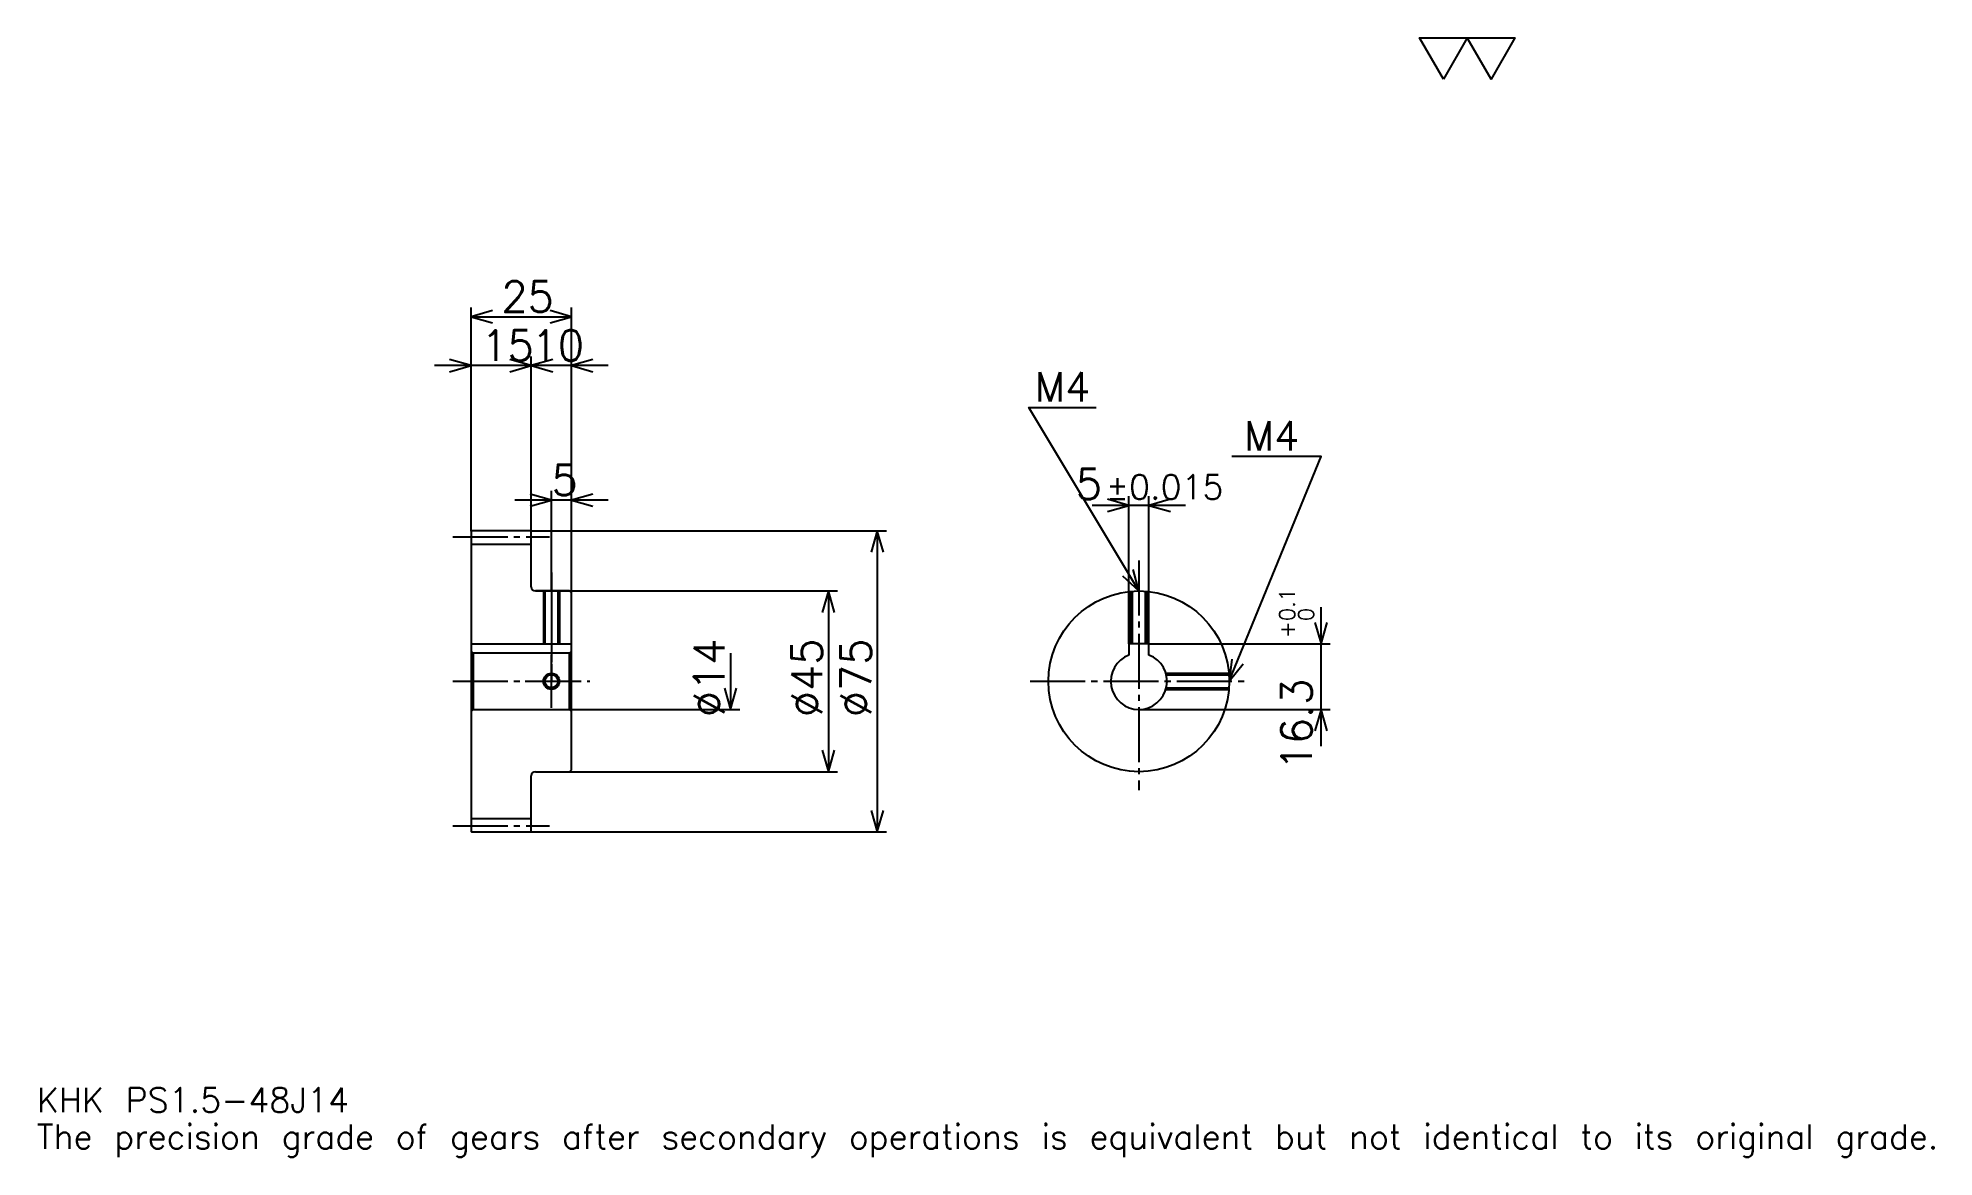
# Model space of a CAD drawing. Extents: x 15 to 487, y 6 to 284.
import ezdxf

# ---------------------------------------------------------------- set-up
doc = ezdxf.new("R2010")
doc.units = 0
doc.linetypes.add('DASHDOT', pattern=[18.260869, 13.695652, -1.521739, 1.521739, -1.521739])
doc.layers.get('0').update_dxf_attribs({"linetype": 'CONTINUOUS'})
doc.layers.add('DASHDOT', color=6, linetype='DASHDOT')
doc.styles.add('KANJI', font='TXT', dxfattribs={"bigfont": 'BIGFONT'})

msp = doc.modelspace()

# ---------------------------------------------------------------- linework, layer by layer
at = {"color": 5}
for p, q in [((123.260864, 161.521744), (123.260864, 217.065216)), ((148.260864, 161.521744), (148.260864, 217.065216)), ((123.260864, 214.782608), (148.260864, 214.782608)), ((138.260864, 161.521744), (138.260864, 204.891312)), ((147.391296, 202.608704), (114.130432, 202.608704)), ((157.391296, 202.608704), (129.130432, 202.608704)), ((143.260864, 161.521744), (143.260864, 171.413055)), ((286.956512, 133.321747), (286.956512, 170.108704)), ((291.956512, 133.321747), (291.956512, 170.108704)), ((157.391296, 169.130432), (134.130432, 169.130432)), ((301.086945, 167.826096), (277.82608, 167.826096)), ((123.260864, 161.421753), (123.260864, 161.521744)), ((138.160858, 161.521744), (148.260864, 161.521744)), ((138.260864, 161.421753), (138.260864, 161.521744)), ((143.260864, 146.521744), (143.260864, 161.521744)), ((143.260864, 146.521744), (143.260864, 161.521744)), ((148.260864, 161.521744), (226.630432, 161.521744)), ((148.260864, 146.021744), (148.260864, 161.521744)), ((224.347824, 161.521744), (224.347824, 86.521744)), ((139.260864, 146.521744), (148.260864, 146.521744)), ((148.260864, 146.521744), (214.456512, 146.521744)), ((212.173904, 146.521744), (212.173904, 101.521744)), ((334.782593, 107.891312), (334.782593, 142.452179)), ((291.956512, 133.321747), (337.065186, 133.321747)), ((187.82608, 131.021744), (187.82608, 117.021744)), ((148.260864, 117.021744), (190.108688, 117.021744)), ((289.456512, 117.021744), (337.065186, 117.021744)), ((139.260864, 101.521744), (148.260864, 101.521744)), ((148.260864, 101.521744), (214.456512, 101.521744)), ((138.160858, 86.521744), (148.260864, 86.521744)), ((148.260864, 86.521744), (226.630432, 86.521744))]:
    msp.add_line(p, q, dxfattribs=at)
at = {"color": 4}
for p, q in [((123.260864, 158.146744), (138.260864, 158.146744)), ((123.260864, 133.321747), (148.260864, 133.321747)), ((123.760864, 131.021744), (123.760864, 117.021744)), ((147.760864, 131.021744), (148.260864, 131.521744)), ((147.760864, 117.021744), (148.260864, 116.521744)), ((123.260864, 89.896744), (138.260864, 89.896744))]:
    msp.add_line(p, q, dxfattribs=at)
at = {"color": 7}
msp.add_lwpolyline([(365.217377, 273.913055), (359.282593, 284.200012), (383.021729, 284.200012), (377.086945, 273.913055), (371.152161, 284.200012), (365.217377, 273.913055)], dxfattribs=at)
at = {"color": 5}
for points in [[(128.586945, 216.304352), (123.260864, 214.782608), (128.586945, 213.260864)], [(142.934784, 213.260864), (148.260864, 214.782608), (142.934784, 216.304352)], [(117.934776, 201.086975), (123.260864, 202.608704), (117.934776, 204.130432)], [(132.934784, 201.086975), (138.260864, 202.608704), (132.934784, 204.130432)], [(143.586945, 204.130432), (138.260864, 202.608704), (143.586945, 201.086975)], [(153.586945, 204.130432), (148.260864, 202.608704), (153.586945, 201.086975)], [(289.456512, 146.521744), (262.065216, 192.17392), (278.804321, 192.17392)], [(311.956512, 124.021744), (334.782593, 180), (312.565247, 180)], [(137.934784, 167.608704), (143.260864, 169.130432), (137.934784, 170.652176)], [(153.586945, 170.652176), (148.260864, 169.130432), (153.586945, 167.608704)], [(281.630432, 166.304352), (286.956512, 167.826096), (281.630432, 169.347839)], [(297.282593, 169.347839), (291.956512, 167.826096), (297.282593, 166.304352)], [(225.869568, 156.195648), (224.347824, 161.521744), (222.82608, 156.195648)], [(285.411377, 150.305893), (289.456512, 146.521744), (288.021149, 151.87175)], [(213.695648, 141.195648), (212.173904, 146.521744), (210.652161, 141.195648)], [(333.260864, 138.647827), (334.782593, 133.321747), (336.304321, 138.647827)], [(312.558472, 129.528152), (311.956512, 124.021744), (315.376648, 128.378983)], [(186.304337, 122.347832), (187.82608, 117.021744), (189.347809, 122.347832)], [(336.304321, 111.695656), (334.782593, 117.021744), (333.260864, 111.695656)], [(210.652161, 106.847832), (212.173904, 101.521744), (213.695648, 106.847832)], [(222.82608, 91.847832), (224.347824, 86.521744), (225.869568, 91.847832)]]:
    msp.add_lwpolyline(points, dxfattribs=at)
at = {"color": 4}
for points in [[(138.260864, 147.521744), (138.260864, 161.421753), (138.160858, 161.521744), (123.360863, 161.521744), (123.260864, 161.421753), (123.260864, 116.521744)], [(139.260864, 101.521744), (147.760864, 101.521744), (148.260864, 102.021744), (148.260864, 146.021744), (147.760864, 146.521744), (139.260864, 146.521744)], [(141.260864, 146.521744), (141.260864, 133.321747)], [(141.640869, 146.521744), (141.640869, 133.321747)], [(144.880859, 146.521744), (144.880859, 133.321747)], [(145.260864, 146.521744), (145.260864, 133.321747)], [(287.456512, 133.321747), (287.456512, 146.432678)], [(287.836517, 133.321747), (287.836517, 146.463348)], [(291.076508, 133.321747), (291.076508, 146.463348)], [(291.456512, 133.321747), (291.456512, 146.432678)], [(291.956512, 130.560089), (291.956512, 133.321747), (286.956512, 133.321747), (286.956512, 130.560089)], [(123.260864, 116.521744), (123.760864, 117.021744), (147.760864, 117.021744), (147.760864, 131.021744), (123.760864, 131.021744), (123.260864, 131.521744)], [(296.164734, 126.021744), (311.867432, 126.021744)], [(296.266479, 125.641747), (311.898132, 125.641747)], [(296.164734, 122.021744), (311.867432, 122.021744)], [(296.266479, 122.401741), (311.898132, 122.401741)], [(123.260864, 116.521744), (123.260864, 86.621742), (123.360863, 86.521744), (138.160858, 86.521744), (138.260864, 86.621742), (138.260864, 100.521744)]]:
    msp.add_lwpolyline(points, dxfattribs=at)
for centre, radius in [((289.456512, 124.021744), 22.5), ((143.260864, 124.021744), 1.62)]:
    msp.add_circle(centre, radius, dxfattribs=at)
at = {"color": 7}
msp.add_circle((143.260864, 124.021744), 2, dxfattribs=at)
at = {"color": 4}
for centre, radius, start, end in [((139.260864, 147.521744), 1, 180, 270), ((289.456512, 124.021744), 7, 110.92483306, 69.07516694), ((139.260864, 100.521744), 1, 90, 180)]:
    msp.add_arc(centre, radius, start, end, dxfattribs=at)
at = {"layer": 'DASHDOT', "color": 7}
for p, q in [((118.695648, 160.021744), (142.82608, 160.021744)), ((289.456512, 154.130432), (289.456512, 96.956528)), ((143.260864, 146.521744), (143.260864, 124.021744)), ((118.695648, 124.021744), (152.82608, 124.021744)), ((262.391296, 124.021744), (316.521729, 124.021744)), ((118.695648, 88.021744), (142.82608, 88.021744))]:
    msp.add_line(p, q, dxfattribs=at)
for points in [[(143.260864, 151.08696), (143.260864, 128.756531)], [(143.260864, 117.456528), (143.260864, 130.58696)], [(136.695648, 124.021744), (149.82608, 124.021744)]]:
    msp.add_lwpolyline(points, dxfattribs=at)

# ---------------------------------------------------------------- texts
at = {"color": 7, "style": 'KANJI'}
for s, height, p in [('25', 7.608696, (130.815216, 216)), ('15', 7.608696, (125.815208, 203.826096)), ('10', 7.608696, (138.315216, 203.826096)), ('M4', 7.304348, (263.586945, 193.695648)), ('M4', 7.304348, (315.608704, 181.521744)), ('5', 7.608696, (143.28804, 170.347839)), ('5', 7.608696, (273.750671, 169.347839)), ('%%p0.015', 6.086957, (281.282349, 169.347839)), ('KHK PS1.5-48J14', 6.086957, (15.217391, 16.73913)), ('The precision grade of gears after secondary operations is equivalent but not identical to its original grade.', 6.086957, (15.217391, 7.608696))]:
    msp.add_text(s, height=height, dxfattribs=at).set_placement(p)
for s, height, p in [('0.1', 3.804348, (328.239136, 139.040939)), ('0', 3.804348, (332.956512, 139.040939)), ('+', 3.804348, (328.239136, 134.780075)), ('%%c14', 7.608696, (186.304337, 115.081528)), ('%%c45', 7.608696, (210.652161, 115.081528)), ('%%c75', 7.608696, (222.82608, 115.081528)), ('16.3', 7.608696, (332.5, 101.846626))]:
    msp.add_text(s, height=height, rotation=90, dxfattribs=at).set_placement(p)

doc.saveas('drawing.dxf')
